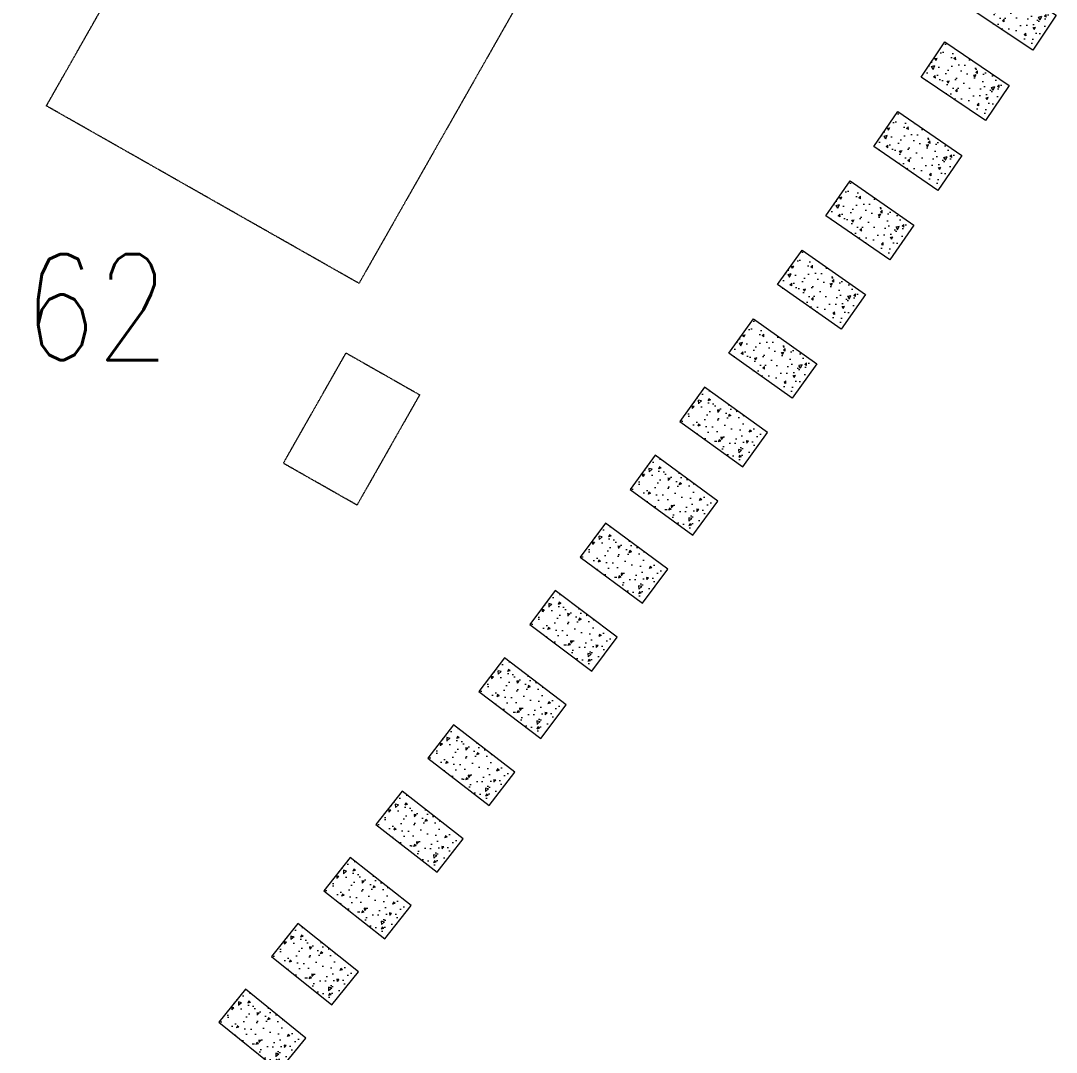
# Model space of a CAD drawing. Header units: inches. Extents: x 13084 to 220150, y 6494 to 167180.
# Drawn here: x 160829 to 168170, y 33093 to 40408 of the extents above; entities that cross this region are included whole.
import ezdxf
from ezdxf.enums import TextEntityAlignment as Align

# ---------------------------------------------------------------- set-up
doc = ezdxf.new("R2010")
doc.units = ezdxf.units.IN
doc.header["$MEASUREMENT"] = 0
doc.linetypes.add('Ground Floor$0$HIDDEN', pattern=[0.375, 0.25, -0.125])
for name, color, linetype, lineweight in [('Ground Floor$0$A-G250-M-Walls-Concrete', 7, 'Continuous', 20), ('Ground Floor$0$A-G252-H-Internal-Walls', 251, 'Continuous', 9), ('Ground Floor$0$A-G52-M-Plinth', 251, 'Continuous', 9), ('Ground Floor$0$Z-Z001-S-Room-Name-Identification-250', 7, 'Continuous', 15)]:
    doc.layers.add(name, color=color, linetype=linetype, lineweight=lineweight)
doc.styles.add('Ground Floor$0$Tag-RomanS', font='romans.shx', dxfattribs={"width": 0.8})

# ---------------------------------------------------------------- blocks, each defined once
blk = doc.blocks.new('Ground Floor$0$tag-roomname')
at = {"lineweight": 18, "ltscale": 0.01, "style": 'Ground Floor$0$Tag-RomanS', "width": 0.8}
blk.add_attdef('ROOM_NO_2', text='', height=3, dxfattribs=at).set_placement((0, 1.612), align=Align.MIDDLE_CENTER)
at = {"linetype": 'ByBlock', "lineweight": 13, "ltscale": 0.01, "style": 'Ground Floor$0$Tag-RomanS', "width": 0.8, "flags": 1}
for tag, p in [('ROOM_NAME_1', (0, -2.288)), ('AREA', (0, -5.744))]:
    blk.add_attdef(tag, text='', height=2.8, dxfattribs=at).set_placement(p, align=Align.MIDDLE_CENTER)

msp = doc.modelspace()

# ---------------------------------------------------------------- hatches: boundary and pattern name
at = {"layer": 'Ground Floor$0$A-G252-H-Internal-Walls'}
h = msp.add_hatch(dxfattribs=at)
h.set_pattern_fill('AR-CONC', color=256, angle=178.78324, style=0)
h.set_pattern_definition([(63.84429, (235955.36, 195682.55), (-88.22724, 160.19133), [19.05, -209.55]), (118.84429, (235955.36, 195682.55), (188.99647, 45.00035), [15.24, -167.64]), (13.39329, (235948, 195695.9), (100.76817, 205.19193), [16.19, -178.09]), (67.66009, (236001.82, 195703.08), (-148.03827, 230.94604), [28.575, -314.325]), (17.20869, (235989.48, 195722.33), (130.3359, 317.16356), [24.285, -267.135]), (122.66029, (236001.82, 195703.08), (130.33537, 317.16372), [22.86, -251.46]), (92.84429, (235979.94, 195721.18), (-154.82758, 97.33308), [19.05, -209.55]), (147.84429, (235979.94, 195721.18), (143.48343, 130.9855), [15.24, -167.64]), (42.39289, (235967.03, 195729.3), (-11.3436, 228.31837), [16.19, -178.09]), (76.34429, (235955.36, 195682.55), (76.089476, 37.006563), [0, -165.608, 0, -170.18, 0, -168.275]), (106.34429, (235955.36, 195682.55), (64.617897, 101.614675), [0, -97.028, 0, -161.798, 0, -64.135]), (146.34429, (235978.255, 195630.74), (-60.05261, 121.701734), [0, -63.5, 0, -198.12, 0, -262.89]), (156.34429, (235988.52, 195607.51), (-36.62531, 145.7647), [0, -82.55, 0, -131.572, 0, -186.69])])
h.paths.add_polyline_path([(168170.4, 40447.5), (168004, 40197.9), (167546.3, 40502.9), (167712.7, 40752.5)])
h = msp.add_hatch(dxfattribs=at)
h.set_pattern_fill('AR-CONC', color=256, angle=178.42458, style=0)
h.set_pattern_definition([(63.48563, (236592.21, 194756.47), (-87.22275, 160.74047), [19.05, -209.55]), (118.48563, (236592.21, 194756.47), (189.27446, 43.8164), [15.24, -167.64]), (13.03463, (236584.94, 194769.86), (102.05065, 204.55713), [16.19, -178.09]), (67.30143, (236638.8, 194776.71), (-146.5897, 231.8682), [28.575, -314.325]), (16.85003, (236626.59, 194796.03), (132.31873, 316.34148), [24.285, -267.135]), (122.30163, (236638.8, 194776.7), (132.3182, 316.34164), [22.86, -251.46]), (92.48563, (236617.03, 194794.95), (-154.21526, 98.30036), [19.05, -209.55]), (147.48563, (236617.03, 194794.95), (144.30056, 130.08476), [15.24, -167.64]), (42.03423, (236604.18, 194803.14), (-9.91416, 228.3849), [16.19, -178.09]), (75.98563, (236592.21, 194756.47), (76.319638, 36.529535), [0, -165.608, 0, -170.18, 0, -168.275]), (105.98563, (236592.21, 194756.47), (65.252716, 101.20819), [0, -97.028, 0, -161.798, 0, -64.135]), (145.98563, (236614.78, 194704.52), (-59.289607, 122.075266), [0, -63.5, 0, -198.12, 0, -262.89]), (155.98563, (236624.9, 194681.22), (-35.712135, 145.99111), [0, -82.55, 0, -131.572, 0, -186.69])])
h.paths.add_polyline_path([(167836.8, 39948.8), (167668.8, 39700.2), (167213.1, 40008.1), (167381.1, 40256.7)])
h = msp.add_hatch(dxfattribs=at)
h.set_pattern_fill('AR-CONC', color=256, angle=178.06788, style=0)
h.set_pattern_definition([(63.12893, (237217.97, 193828.8), (-86.22036, 161.28037), [19.05, -209.55]), (118.12893, (237217.97, 193828.8), (189.54357, 42.63721), [15.24, -167.64]), (12.67793, (237210.79, 193842.24), (103.32215, 203.91784), [16.19, -178.09]), (66.94473, (237264.7, 193848.76), (-145.14336, 232.7763), [28.575, -314.325]), (16.49333, (237252.6, 193868.15), (134.28557, 315.5116), [24.285, -267.135]), (121.94493, (237264.7, 193848.76), (134.285, 315.51176), [22.86, -251.46]), (92.12893, (237243.03, 193867.12), (-153.6003, 99.25853), [19.05, -209.55]), (147.12893, (237243.03, 193867.12), (145.10761, 129.1839), [15.24, -167.64]), (41.67753, (237230.23, 193875.4), (-8.49215, 228.4422), [16.19, -178.09]), (75.62893, (237217.97, 193828.8), (76.545575, 36.053697), [0, -165.608, 0, -170.18, 0, -168.275]), (105.62893, (237217.97, 193828.8), (65.881526, 100.799997), [0, -97.028, 0, -161.798, 0, -64.135]), (145.62893, (237240.22, 193776.71), (-58.528474, 122.44201), [0, -63.5, 0, -198.12, 0, -262.89]), (155.62893, (237250.2, 193753.35), (-34.80257, 146.21061), [0, -82.55, 0, -131.572, 0, -186.69])])
h.paths.add_polyline_path([(167500.1, 39452.1), (167330.6, 39204.6), (166876.8, 39515.4), (167046.3, 39762.9)])
h = msp.add_hatch(dxfattribs=at)
h.set_pattern_fill('AR-CONC', color=256, angle=177.7102, style=0)
h.set_pattern_definition([(62.77125, (237840.58, 192896.05), (-85.21187, 161.81547), [19.05, -209.55]), (117.77125, (237840.58, 192896.05), (189.80605, 41.45313), [15.24, -167.64]), (12.32025, (237833.48, 192909.54), (104.59313, 203.26886), [16.19, -178.09]), (66.58705, (237887.42, 192915.71), (-143.6874, 233.67785), [28.575, -314.325]), (16.13565, (237875.44, 192935.2), (136.25258, 314.66714), [24.285, -267.135]), (121.58725, (237887.42, 192915.7), (136.25203, 314.6673), [22.86, -251.46]), (91.77125, (237865.88, 192934.22), (-152.97767, 100.21547), [19.05, -209.55]), (146.77125, (237865.88, 192934.22), (145.91124, 128.27552), [15.24, -167.64]), (41.31985, (237853.13, 192942.57), (-7.0659, 228.49076), [16.19, -178.09]), (75.27125, (237840.576, 192896.05), (76.769154, 35.575147), [0, -165.608, 0, -170.18, 0, -168.275]), (105.27125, (237840.58, 192896.05), (66.5095, 100.386757), [0, -97.028, 0, -161.798, 0, -64.135]), (145.27125, (237862.5, 192843.824), (-57.76297, 122.804997), [0, -63.5, 0, -198.12, 0, -262.89]), (155.27125, (237872.33, 192820.4), (-33.88915, 146.42502), [0, -82.55, 0, -131.572, 0, -186.69])])
h.paths.add_polyline_path([(167160.4, 38957.6), (166989.3, 38711.2), (166537.5, 39024.7), (166708.5, 39271.2)])
h = msp.add_hatch(dxfattribs=at)
h.set_pattern_fill('AR-CONC', color=256, angle=177.36212, style=0)
h.set_pattern_definition([(62.42317, (238431.6, 191971.45), (-84.22725, 162.33015), [19.05, -209.55]), (117.42317, (238431.6, 191971.45), (190.05438, 40.29927), [15.24, -167.64]), (11.97217, (238424.59, 191984.98), (105.82607, 202.6297), [16.19, -178.09]), (66.23897, (238478.56, 191990.83), (-142.26512, 234.54646), [28.575, -314.325]), (15.78757, (238466.7, 192010.37), (138.1617, 313.8336), [24.285, -267.135]), (121.23917, (238478.56, 191990.83), (138.16115, 313.83376), [22.86, -251.46]), (91.42317, (238457.14, 192009.46), (-152.36603, 101.14297), [19.05, -209.55]), (146.42317, (238457.14, 192009.46), (146.68783, 127.38673), [15.24, -167.64]), (40.97177, (238444.44, 192017.89), (-5.67766, 228.52947), [16.19, -178.09]), (74.92317, (238431.606, 191971.45), (76.98386, 35.10811), [0, -165.608, 0, -170.18, 0, -168.275]), (104.92317, (238431.61, 191971.45), (67.118135, 99.98085), [0, -97.028, 0, -161.798, 0, -64.135]), (144.92317, (238453.21, 191919.09), (-57.015852, 123.153647), [0, -63.5, 0, -198.12, 0, -262.89]), (154.92317, (238462.9, 191895.61), (-32.99898, 146.6282), [0, -82.55, 0, -131.572, 0, -186.69])])
h.paths.add_polyline_path([(166817.5, 38465.2), (166645, 38219.8), (166195, 38536.1), (166367.6, 38781.6)])
h = msp.add_hatch(dxfattribs=at)
h.set_pattern_fill('AR-CONC', color=256, angle=176.99484, style=0)
h.set_pattern_definition([(62.05589, (239068.25, 191018.99), (-83.18495, 162.86673), [19.05, -209.55]), (117.05589, (239068.25, 191018.99), (190.3088, 39.08016), [15.24, -167.64]), (11.60489, (239061.32, 191032.56), (107.1228, 201.94717), [16.19, -178.09]), (65.87169, (239115.34, 191038.06), (-140.7587, 235.45358), [28.575, -314.325]), (15.42029, (239103.6, 191057.68), (140.1706, 312.9415), [24.285, -267.135]), (120.87189, (239115.34, 191038.06), (140.17005, 312.9417), [22.86, -251.46]), (91.05589, (239094.03, 191056.83), (-151.71456, 102.11759), [19.05, -209.55]), (146.05589, (239094.03, 191056.83), (147.5014, 126.44381), [15.24, -167.64]), (40.60449, (239081.38, 191065.34), (-4.21263, 228.56117), [16.19, -178.09]), (74.55589, (239068.254, 191018.986), (77.207328, 34.613907), [0, -165.608, 0, -170.18, 0, -168.275]), (104.55589, (239068.25, 191018.99), (67.75765, 99.54856), [0, -97.028, 0, -161.798, 0, -64.135]), (144.55589, (239089.52, 190966.49), (-56.225242, 123.516599), [0, -63.5, 0, -198.12, 0, -262.89]), (154.55589, (239099.06, 190942.95), (-32.058385, 146.836715), [0, -82.55, 0, -131.572, 0, -186.69])])
h.paths.add_polyline_path([(166471.6, 37975), (166297.5, 37730.7), (165849.6, 38049.9), (166023.7, 38294.2)])
h = msp.add_hatch(dxfattribs=at)
h.set_pattern_fill('AR-CONC', color=256, angle=122.46948, style=0)
h.set_pattern_definition([(226.62756, (44223.59, -80553.28), (-180.93153, 26.6287), [19.05, -209.55]), (171.62756, (44223.59, -80553.28), (23.94267, -192.79898), [15.24, -167.64]), (277.07856, (44208.5, -80551.07), (-156.98947, -166.16937), [16.19, -178.09]), (222.81176, (44220.6, -80604), (-268.1364, 57.91605), [28.575, -314.325]), (273.26316, (44198.25, -80599.17), (-251.5482, -233.0315), [24.285, -267.135]), (167.81156, (44220.6, -80604), (-251.54854, -233.03104), [22.86, -251.46]), (197.62756, (44195.99, -80589.82), (-145.33643, 111.00734), [19.05, -209.55]), (142.62756, (44195.99, -80589.82), (-72.53007, -180.23342), [15.24, -167.64]), (248.07896, (44183.88, -80580.57), (-217.86611, -69.22652), [16.19, -178.09]), (214.127564, (44223.586, -80553.285), (-8.0573, -84.22692), [0, -165.608, 0, -170.18, 0, -168.275]), (184.127564, (44223.59, -80553.285), (-72.597183, -96.076344), [0, -97.028, 0, -161.798, 0, -64.135]), (144.127564, (44280.13, -80556.62), (-135.018785, 13.695094), [0, -63.5, 0, -198.12, 0, -262.89]), (134.12756, (44305.49, -80558.11), (-149.3684, -16.66859), [0, -82.55, 0, -131.572, 0, -186.69])])
h.paths.add_polyline_path([(165947, 37243.7), (166122.7, 37486.9), (165676.8, 37809), (165501.2, 37565.8)])
h = msp.add_hatch(dxfattribs=at)
h.set_pattern_fill('AR-CONC', color=256, angle=122.46948, style=0)
h.set_pattern_definition([(226.27948, (43156.71, -80296.42), (-180.76642, 27.72739), [19.05, -209.55]), (171.27948, (43156.71, -80296.42), (22.77095, -192.94087), [15.24, -167.64]), (276.73048, (43141.65, -80294.11), (-157.99607, -165.21258), [16.19, -178.09]), (222.46368, (43153.41, -80347.11), (-267.77962, 59.54394), [28.575, -314.325]), (272.91508, (43131.1, -80342.15), (-252.95925, -231.499), [24.285, -267.135]), (167.46348, (43153.4, -80347.1), (-252.9596, -231.49856), [22.86, -251.46]), (197.27948, (43128.89, -80332.79), (-144.65937, 111.88822), [19.05, -209.55]), (142.27948, (43128.9, -80332.8), (-73.62367, -179.78947), [15.24, -167.64]), (247.73088, (43116.84, -80323.47), (-218.28265, -67.90168), [16.19, -178.09]), (213.779484, (43156.71, -80296.42), (-8.56884, -84.176416), [0, -165.608, 0, -170.18, 0, -168.275]), (183.779484, (43156.71, -80296.42), (-73.179517, -95.633536), [0, -97.028, 0, -161.798, 0, -64.135]), (143.779484, (43213.23, -80300.096), (-134.933095, 14.515094), [0, -63.5, 0, -198.12, 0, -262.89]), (133.77948, (43238.58, -80301.74), (-149.46691, -15.760855), [0, -82.55, 0, -131.572, 0, -186.69])])
h.paths.add_polyline_path([(165593.5, 36758.9), (165770.7, 37001.1), (165326.8, 37325.8), (165149.6, 37083.7)])
h = msp.add_hatch(dxfattribs=at)
h.set_pattern_fill('AR-CONC', color=256, angle=122.46948, style=0)
h.set_pattern_definition([(225.9218, (42071.83, -80012.37), (-180.58981, 28.85531), [19.05, -209.55]), (170.9218, (42071.83, -80012.37), (21.56605, -193.07927), [15.24, -167.64]), (276.3728, (42056.78, -80009.97), (-159.02436, -164.22304), [16.19, -178.09]), (222.106, (42068.21, -80063.04), (-267.4027, 61.21444), [28.575, -314.325]), (272.5574, (42045.93, -80057.94), (-254.3995, -229.91537), [24.285, -267.135]), (167.1058, (42068.2, -80063.04), (-254.39982, -229.9149), [22.86, -251.46]), (196.9218, (42043.78, -80048.57), (-143.95807, 112.7891), [19.05, -209.55]), (141.9218, (42043.78, -80048.57), (-74.7446, -179.32636), [15.24, -167.64]), (247.3732, (42031.78, -80039.17), (-218.70228, -66.5377), [16.19, -178.09]), (213.421804, (42071.826, -80012.37), (-9.094156, -84.121284), [0, -165.608, 0, -170.18, 0, -168.275]), (183.421804, (42071.83, -80012.37), (-73.7751, -95.17484), [0, -97.028, 0, -161.798, 0, -64.135]), (143.421804, (42128.325, -80016.4), (-134.839853, 15.357152), [0, -63.5, 0, -198.12, 0, -262.89]), (133.4218, (42153.66, -80018.21), (-149.56238, -14.82748), [0, -82.55, 0, -131.572, 0, -186.69])])
h.paths.add_polyline_path([(165237, 36276.4), (165415.6, 36517.4), (164973.8, 36844.9), (164795.2, 36603.9)])
h = msp.add_hatch(dxfattribs=at)
h.set_pattern_fill('AR-CONC', color=256, angle=122.46948, style=0)
h.set_pattern_definition([(225.5651, (40990.72, -79723.68), (-180.40667, 29.97902), [19.05, -209.55]), (170.5651, (40990.72, -79723.68), (20.3636, -193.20979), [15.24, -167.64]), (276.0161, (40975.68, -79721.18), (-160.04365, -163.22985), [16.19, -178.09]), (221.7493, (40986.79, -79774.32), (-267.0164, 62.87797), [28.575, -314.325]), (272.2007, (40964.54, -79769.09), (-255.8259, -228.32714), [24.285, -267.135]), (166.7491, (40986.8, -79774.32), (-255.82624, -228.3267), [22.86, -251.46]), (196.5651, (40962.45, -79759.7), (-143.25311, 113.68313), [19.05, -209.55]), (141.5651, (40962.45, -79759.7), (-75.85955, -178.85756), [15.24, -167.64]), (247.0165, (40950.5, -79750.23), (-219.11228, -65.17487), [16.19, -178.09]), (213.065105, (40990.716, -79723.68), (-9.61768, -84.063038), [0, -165.608, 0, -170.18, 0, -168.275]), (183.065105, (40990.72, -79723.68), (-74.366183, -94.713704), [0, -97.028, 0, -161.798, 0, -64.135]), (143.065105, (41047.19, -79728.06), (-134.741633, 16.196305), [0, -63.5, 0, -198.12, 0, -262.89]), (133.065105, (41072.51, -79730.02), (-149.651795, -13.896085), [0, -82.55, 0, -131.572, 0, -186.69])])
h.paths.add_polyline_path([(164877.5, 35796), (165057.6, 36035.9), (164617.8, 36366.2), (164437.7, 36126.3)])
h = msp.add_hatch(dxfattribs=at)
h.set_pattern_fill('AR-CONC', color=256, angle=122.46948, style=0)
h.set_pattern_definition([(225.20644, (39907.48, -79423.98), (-180.21547, 31.10774), [19.05, -209.55]), (170.20644, (39907.48, -79423.98), (19.15376, -193.33347), [15.24, -167.64]), (275.65744, (39892.47, -79421.39), (-161.0623, -162.22481), [16.19, -178.09]), (221.39064, (39903.24, -79474.6), (-266.61758, 64.5482), [28.575, -314.325]), (271.84204, (39881.02, -79469.23), (-257.25017, -226.72126), [24.285, -267.135]), (166.39044, (39903.24, -79474.6), (-257.2505, -226.7208), [22.86, -251.46]), (196.20644, (39878.99, -79459.83), (-142.53867, 114.57764), [19.05, -209.55]), (141.20644, (39878.99, -79459.83), (-76.97767, -178.3792), [15.24, -167.64]), (246.65784, (39867.11, -79450.28), (-219.51596, -63.802), [16.19, -178.09]), (212.706444, (39907.484, -79423.98), (-10.143707, -84.001186), [0, -165.608, 0, -170.18, 0, -168.275]), (182.706444, (39907.48, -79423.98), (-74.95761, -94.246333), [0, -97.028, 0, -161.798, 0, -64.135]), (142.706444, (39963.93, -79428.716), (-134.637608, 17.03944), [0, -63.5, 0, -198.12, 0, -262.89]), (132.70644, (39989.24, -79430.84), (-149.73585, -12.95903), [0, -82.55, 0, -131.572, 0, -186.69])])
h.paths.add_polyline_path([(164514.9, 35318), (164696.6, 35556.7), (164258.8, 35889.7), (164077.2, 35651)])
h = msp.add_hatch(dxfattribs=at)
h.set_pattern_fill('AR-CONC', color=256, angle=122.46948, style=0)
h.set_pattern_definition([(224.84876, (38828.11, -79119.67), (-180.01777, 32.23215), [19.05, -209.55]), (169.84876, (38828.11, -79119.67), (17.94647, -193.44927), [15.24, -167.64]), (275.29976, (38813.11, -79116.98), (-162.07187, -161.2162), [16.19, -178.09]), (221.03296, (38823.55, -79170.26), (-266.20943, 66.21135), [28.575, -314.325]), (271.48436, (38801.37, -79164.74), (-258.6605, -225.1109), [24.285, -267.135]), (166.03276, (38823.55, -79170.26), (-258.66082, -225.11045), [22.86, -251.46]), (195.84876, (38799.39, -79155.33), (-141.82063, 115.46522), [19.05, -209.55]), (140.84876, (38799.4, -79155.33), (-78.08973, -177.89517), [15.24, -167.64]), (246.30016, (38787.57, -79145.71), (-219.90998, -62.4304), [16.19, -178.09]), (212.348764, (38828.11, -79119.666), (-10.6679, -83.936226), [0, -165.608, 0, -170.18, 0, -168.275]), (182.348764, (38828.11, -79119.67), (-75.5445, -93.77656), [0, -97.028, 0, -161.798, 0, -64.135]), (142.348764, (38884.524, -79124.75), (-134.528613, 17.879603), [0, -63.5, 0, -198.12, 0, -262.89]), (132.34876, (38909.82, -79127.03), (-149.81383, -12.024025), [0, -82.55, 0, -131.572, 0, -186.69])])
h.paths.add_polyline_path([(164149.4, 34842.2), (164332.6, 35079.8), (163896.9, 35415.5), (163713.8, 35177.9)])
h = msp.add_hatch(dxfattribs=at)
h.set_pattern_fill('AR-CONC', color=256, angle=122.46948, style=0)
h.set_pattern_definition([(224.49108, (37750.66, -78808.62), (-179.81305, 33.35531), [19.05, -209.55]), (169.49108, (37750.66, -78808.62), (16.73849, -193.55754), [15.24, -167.64]), (274.94208, (37735.67, -78805.84), (-163.07513, -160.2013), [16.19, -178.09]), (220.67528, (37745.78, -78859.18), (-265.7909, 67.8719), [28.575, -314.325]), (271.12668, (37723.63, -78853.53), (-260.06074, -223.4918), [24.285, -267.135]), (165.67508, (37745.78, -78859.18), (-260.06107, -223.49133), [22.86, -251.46]), (195.49108, (37721.72, -78844.1), (-141.09706, 116.34831), [19.05, -209.55]), (140.49108, (37721.72, -78844.1), (-79.19875, -177.40422), [15.24, -167.64]), (245.94248, (37709.96, -78834.4), (-220.29543, -61.05636), [16.19, -178.09]), (211.991084, (37750.66, -78808.62), (-11.191676, -83.867994), [0, -165.608, 0, -170.18, 0, -168.275]), (181.991084, (37750.66, -78808.62), (-76.12844, -93.303137), [0, -97.028, 0, -161.798, 0, -64.135]), (141.991084, (37807.04, -78814.056), (-134.414376, 18.71907), [0, -63.5, 0, -198.12, 0, -262.89]), (131.991084, (37832.32, -78816.5), (-149.88597, -11.08856), [0, -82.55, 0, -131.572, 0, -186.69])])
h.paths.add_polyline_path([(163781, 34368.7), (163965.6, 34605.1), (163532, 34943.6), (163347.4, 34707.1)])
h = msp.add_hatch(dxfattribs=at)
h.set_pattern_fill('AR-CONC', color=256, angle=122.46948, style=0)
h.set_pattern_definition([(224.13341, (36675.17, -78490.85), (-179.60132, 34.47717), [19.05, -209.55]), (169.1334, (36675.17, -78490.85), (15.52985, -193.65826), [15.24, -167.64]), (274.5844, (36660.2, -78487.98), (-164.07203, -159.18016), [16.19, -178.09]), (220.3176, (36669.98, -78541.38), (-265.36203, 69.52982), [28.575, -314.325]), (270.769, (36647.86, -78535.6), (-261.45085, -221.864), [24.285, -267.135]), (165.3174, (36669.98, -78541.38), (-261.4512, -221.8635), [22.86, -251.46]), (195.13341, (36646.01, -78526.15), (-140.36799, 117.22686), [19.05, -209.55]), (140.1334, (36646.01, -78526.15), (-80.30467, -176.90635), [15.24, -167.64]), (245.5848, (36634.31, -78516.39), (-220.67229, -59.67994), [16.19, -178.09]), (211.633405, (36675.17, -78490.85), (-11.715015, -83.796494), [0, -165.608, 0, -170.18, 0, -168.275]), (181.633405, (36675.17, -78490.85), (-76.709415, -92.826077), [0, -97.028, 0, -161.798, 0, -64.135]), (141.633405, (36731.516, -78496.64), (-134.2949, 19.557804), [0, -63.5, 0, -198.12, 0, -262.89]), (131.633405, (36756.78, -78499.24), (-149.95227, -10.15266), [0, -82.55, 0, -131.572, 0, -186.69])])
h.paths.add_polyline_path([(163409.5, 33897.5), (163595.6, 34132.8), (163164.2, 34473.9), (162978.1, 34238.6)])
h = msp.add_hatch(dxfattribs=at)
h.set_pattern_fill('AR-CONC', color=256, angle=122.46948, style=0)
h.set_pattern_definition([(223.79434, (35637.99, -78207.8), (-179.39414, 35.53941), [19.05, -209.55]), (168.79434, (35637.99, -78207.8), (14.38355, -193.74677), [15.24, -167.64]), (274.24534, (35623.04, -78204.83), (-165.01115, -158.20643), [16.19, -178.09]), (219.97854, (35632.5, -78258.3), (-264.94592, 71.09896), [28.575, -314.325]), (270.42994, (35610.42, -78252.37), (-262.7592, -220.3129), [24.285, -267.135]), (164.97834, (35632.5, -78258.3), (-262.75954, -220.3124), [22.86, -251.46]), (194.79434, (35608.62, -78242.93), (-139.6718, 118.05547), [19.05, -209.55]), (139.79434, (35608.62, -78242.93), (-81.35016, -176.42803), [15.24, -167.64]), (245.24574, (35596.98, -78233.09), (-221.0216, -58.373), [16.19, -178.09]), (211.29434, (35637.986, -78207.796), (-12.2107, -83.7257), [0, -165.608, 0, -170.18, 0, -168.275]), (181.29434, (35637.99, -78207.8), (-77.257396, -92.3705), [0, -97.028, 0, -161.798, 0, -64.135]), (141.29434, (35694.296, -78213.92), (-134.17681, 20.35219), [0, -63.5, 0, -198.12, 0, -262.89]), (131.29434, (35719.55, -78216.66), (-150.00973, -9.26509), [0, -82.55, 0, -131.572, 0, -186.69])])
h.paths.add_polyline_path([(163035.2, 33428.6), (163222.7, 33662.8), (162793.3, 34006.5), (162605.8, 33772.3)])
h = msp.add_hatch(dxfattribs=at)
h.set_pattern_fill('AR-CONC', color=256, angle=122.46948, style=0)
h.set_pattern_definition([(223.44019, (34575.01, -77886.27), (-179.17104, 36.64758), [19.05, -209.55]), (168.44019, (34575, -77886.27), (13.1857, -193.83198), [15.24, -167.64]), (273.89119, (34560.08, -77883.22), (-165.98589, -157.18345), [16.19, -178.09]), (219.62439, (34569.2, -77936.74), (-264.5014, 72.73526), [28.575, -314.325]), (270.07579, (34547.16, -77930.68), (-264.11597, -218.68454), [24.285, -267.135]), (164.62419, (34569.2, -77936.74), (-264.1163, -218.68406), [22.86, -251.46]), (194.44019, (34545.42, -77921.22), (-138.93942, 118.91654), [19.05, -209.55]), (139.44019, (34545.42, -77921.22), (-82.43912, -175.92182), [15.24, -167.64]), (244.89159, (34533.84, -77911.31), (-221.37818, -57.00574), [16.19, -178.09]), (210.940186, (34575.01, -77886.27), (-12.727984, -83.648625), [0, -165.608, 0, -170.18, 0, -168.275]), (180.940186, (34575.01, -77886.27), (-77.82687, -91.8912), [0, -97.028, 0, -161.798, 0, -64.135]), (140.940186, (34631.28, -77892.74), (-134.048448, 21.181162), [0, -63.5, 0, -198.12, 0, -262.89]), (130.940186, (34656.51, -77895.64), (-150.06413, -8.33769), [0, -82.55, 0, -131.572, 0, -186.69])])
h.paths.add_polyline_path([(162659.8, 32960.5), (162848.8, 33193.5), (162421.5, 33539.9), (162232.6, 33306.8)])

# ---------------------------------------------------------------- linework, layer by layer
at = {"layer": 'Ground Floor$0$A-G250-M-Walls-Concrete', "elevation": 0}
for points in [[(168004, 40197.9), (167546.3, 40502.9), (167712.7, 40752.5), (168170.4, 40447.5)], [(167668.8, 39700.2), (167213.1, 40008.1), (167381.1, 40256.7), (167836.8, 39948.8)], [(167330.6, 39204.6), (166876.8, 39515.4), (167046.3, 39762.9), (167500.1, 39452.1)], [(166989.3, 38711.2), (166537.5, 39024.7), (166708.5, 39271.2), (167160.4, 38957.6)], [(166645, 38219.8), (166195, 38536.1), (166367.6, 38781.6), (166817.5, 38465.2)], [(166297.5, 37730.7), (165849.6, 38049.9), (166023.7, 38294.2), (166471.6, 37975)], [(166122.7, 37486.9), (165676.8, 37809), (165501.2, 37565.8), (165947, 37243.7)], [(165770.7, 37001.1), (165326.8, 37325.8), (165149.6, 37083.7), (165593.5, 36758.9)], [(165415.6, 36517.4), (164973.8, 36844.9), (164795.2, 36603.9), (165237, 36276.4)], [(165057.6, 36035.9), (164617.8, 36366.2), (164437.7, 36126.3), (164877.5, 35796)], [(164696.6, 35556.7), (164258.8, 35889.7), (164077.2, 35651), (164514.9, 35318)], [(164332.6, 35079.8), (163896.9, 35415.5), (163713.8, 35177.9), (164149.4, 34842.2)], [(163965.6, 34605.1), (163532, 34943.6), (163347.4, 34707.1), (163781, 34368.7)], [(163595.6, 34132.8), (163164.2, 34473.9), (162978.1, 34238.6), (163409.5, 33897.5)], [(163222.7, 33662.8), (162793.3, 34006.5), (162605.8, 33772.3), (163035.2, 33428.6)], [(162848.8, 33193.5), (162421.5, 33539.9), (162232.6, 33306.8), (162659.8, 32960.5)]]:
    msp.add_lwpolyline(points, close=True, dxfattribs=at)
at = {"layer": 'Ground Floor$0$A-G52-M-Plinth', "linetype": 'Ground Floor$0$HIDDEN', "elevation": 0}
for points in [[(164507.2, 45959.8), (166722.8, 44701.4), (163226.3, 38545.1), (161010.7, 39803.4), (164507.2, 45959.8)], [(163135.2, 38051.6), (163656.9, 37755.3), (163212.5, 36972.8), (162690.8, 37269.1), (163135.2, 38051.6)]]:
    msp.add_lwpolyline(points, dxfattribs=at)

# ---------------------------------------------------------------- block references
at = {"layer": 'Ground Floor$0$Z-Z001-S-Room-Name-Identification-250'}
ref = msp.add_blockref('Ground Floor$0$tag-roomname', (160850.6, 37973.5), dxfattribs=dict(at, xscale=250, yscale=250, zscale=250))
ref.add_attrib('ROOM_NO_2', '1162', dxfattribs={"layer": '0', "lineweight": 18, "ltscale": 0.01, "height": 750, "style": 'Ground Floor$0$Tag-RomanS', "width": 0.8}).set_placement((160850.6, 38376.4), align=Align.MIDDLE_CENTER)

doc.saveas('drawing.dxf')
